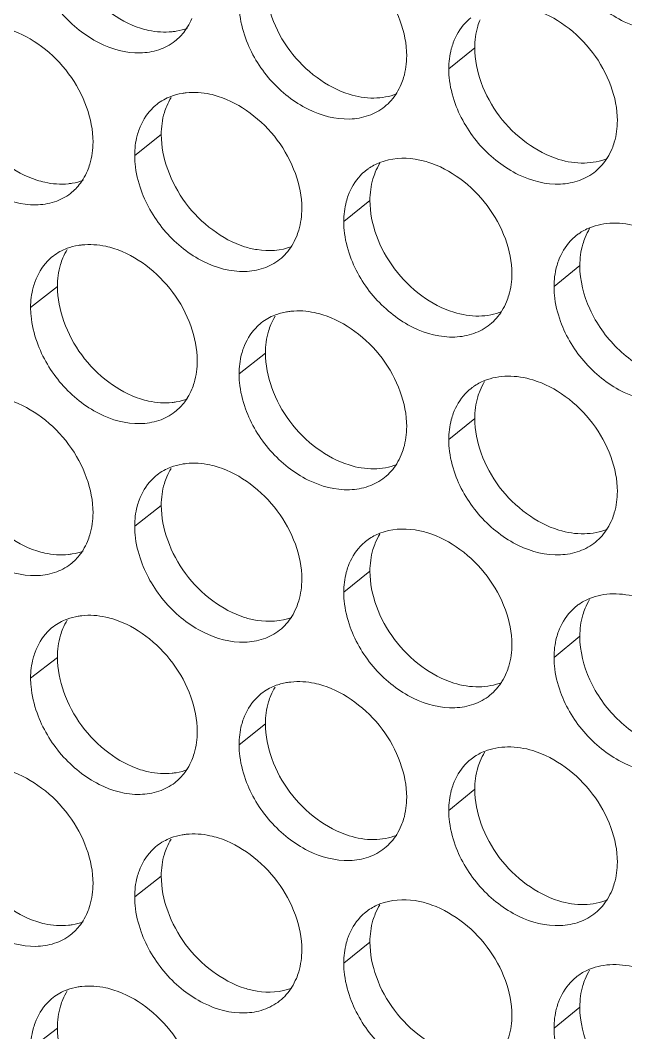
# Model space of a CAD drawing. Header units: millimetres. Extents: x 1177 to 4147, y 93 to 2194.
# Drawn here: x 2674.51 to 2687.39, y 666.46 to 687.97 of the extents above; entities that cross this region are included whole.
import ezdxf

# ---------------------------------------------------------------- set-up
doc = ezdxf.new("R2010")
doc.units = ezdxf.units.MM
doc.header["$LTSCALE"] = 0.1
doc.layers.get('0').update_dxf_attribs({"lineweight": 13})
doc.layers.add('标注', color=251, linetype='Continuous', lineweight=9)

# ---------------------------------------------------------------- blocks, each defined once
blk = doc.blocks.new('02')
for points, knots in [([(4627.348, 522.744), (4597.363, 531.299), (4553.55, 545.69), (4497.641, 568.487), (4458.71, 586.649), (4422.281, 606.068), (4388.51, 626.659), (4357.551, 648.334), (4338.416, 663.815), (4329.392, 671.722)], [0, 0, 0, 0, 0.278685, 0.411475, 0.539478, 0.662459, 0.780251, 0.892768, 1, 1, 1, 1]), ([(4626.906, 521.428), (4597.052, 529.945), (4553.424, 544.261), (4497.732, 566.923), (4458.929, 584.973), (4422.597, 604.269), (4388.892, 624.729), (4357.964, 646.263), (4338.829, 661.641), (4329.798, 669.496)], [0, 0, 0, 0, 0.278468, 0.411196, 0.539177, 0.662176, 0.780023, 0.892638, 1, 1, 1, 1]), ([(4628.518, 518.372), (4598.337, 526.935), (4554.235, 541.353), (4497.955, 564.22), (4458.766, 582.448), (4422.099, 601.945), (4388.114, 622.628), (4356.965, 644.402), (4337.717, 659.96), (4328.641, 667.907)], [0, 0, 0, 0, 0.278732, 0.411552, 0.539576, 0.662563, 0.780343, 0.892822, 1, 1, 1, 1]), ([(4328.202, 667.332), (4337.3, 659.316), (4356.601, 643.626), (4387.852, 621.677), (4421.956, 600.844), (4458.755, 581.215), (4498.091, 562.874), (4554.59, 539.876), (4598.873, 525.389), (4629.18, 516.79)], [0, 0, 0, 0, 0.107262, 0.219794, 0.337581, 0.460553, 0.588547, 0.721328, 1, 1, 1, 1])]:
    blk.add_open_spline(points, degree=3, knots=knots)
at = {"layer": '标注'}
for p, q in [((4603.666, 573.241), (4602.876, 572.603)), ((4594.147, 570.608), (4593.34, 569.976)), ((4600.483, 568.606), (4599.688, 567.97)), ((4606.857, 566.634), (4606.074, 565.994)), ((4590.993, 565.995), (4590.18, 565.365)), ((4590.993, 565.995), (4590.18, 565.365)), ((4597.311, 563.978), (4596.509, 563.344)), ((4597.311, 563.978), (4596.509, 563.344)), ((4603.666, 561.991), (4602.876, 561.353)), ((4603.666, 561.991), (4602.876, 561.353)), ((4594.147, 559.358), (4593.34, 558.726)), ((4600.483, 557.356), (4599.688, 556.72)), ((4606.857, 555.384), (4606.074, 554.744)), ((4590.993, 554.745), (4590.18, 554.115)), ((4597.311, 552.728), (4596.509, 552.094)), ((4603.666, 550.741), (4602.876, 550.103)), ((4594.147, 548.108), (4593.34, 547.476)), ((4600.483, 546.106), (4599.688, 545.47)), ((4606.857, 544.134), (4606.074, 543.494)), ((4590.993, 543.495), (4590.18, 542.865))]:
    blk.add_line(p, q, dxfattribs=at)
for centre, radius, start, end in [((4593.347, 574.853), 1.872, 328.517, 337.2337), ((4596.041, 570.753), 1.872, 148.5566, 157.3156), ((4606.084, 570.901), 1.893, 328.5006, 337.6837), ((4590.188, 570.233), 1.864, 328.2673, 337.1333), ((4601.328, 568.31), 1.548, 125.2788, 128.7064), ((4607.73, 566.321), 1.568, 125.3028, 129.2952), ((4608.769, 566.767), 1.893, 148.546, 157.7608), ((4592.88, 566.145), 1.864, 148.3086, 157.2163), ((4592.88, 566.145), 1.864, 148.3086, 157.2163), ((4602.887, 566.252), 1.886, 328.3391, 337.568), ((4599.211, 564.12), 1.879, 148.8077, 157.4184), ((4599.211, 564.12), 1.879, 148.8077, 157.4184), ((4593.347, 563.603), 1.872, 328.517, 337.2337), ((4593.347, 563.603), 1.872, 328.517, 337.2337), ((4604.524, 561.687), 1.558, 125.2904, 128.9998), ((4604.524, 561.687), 1.558, 125.2904, 128.9998), ((4596.041, 559.503), 1.872, 148.5566, 157.3156), ((4606.084, 559.651), 1.893, 328.5006, 337.6837), ((4606.084, 559.651), 1.893, 328.5006, 337.6837), ((4590.188, 558.983), 1.864, 328.2673, 337.1333), ((4601.328, 557.06), 1.548, 125.2788, 128.7064), ((4608.769, 555.517), 1.893, 148.546, 157.7608), ((4607.73, 555.071), 1.568, 125.3028, 129.2952), ((4592.88, 554.895), 1.864, 148.3086, 157.2163), ((4602.887, 555.002), 1.886, 328.3391, 337.568), ((4599.211, 552.87), 1.879, 148.8077, 157.4184), ((4593.347, 552.353), 1.872, 328.517, 337.2337), ((4604.524, 550.437), 1.558, 125.2904, 128.9998), ((4596.041, 548.253), 1.872, 148.5566, 157.3156), ((4606.084, 548.401), 1.893, 328.5006, 337.6837), ((4590.188, 547.733), 1.864, 328.2673, 337.1333), ((4601.328, 545.81), 1.548, 125.2788, 128.7064), ((4607.73, 543.821), 1.568, 125.3028, 129.2952), ((4608.769, 544.267), 1.893, 148.546, 157.7608), ((4592.88, 543.645), 1.864, 148.3086, 157.2163)]:
    blk.add_arc(centre, radius, start, end, dxfattribs=at)
for points, knots in [([(4590.993, 577.245), (4590.993, 576.887), (4591.146, 576.143), (4591.688, 575.135), (4592.498, 574.319), (4593.169, 573.948), (4593.516, 573.837)], [0, 0, 0, 0, 0.239702, 0.497289, 0.756504, 1, 1, 1, 1]), ([(4601.6, 572.999), (4601.6, 573.357), (4601.445, 574.101), (4600.896, 575.106), (4600.077, 575.916), (4599.4, 576.283), (4599.051, 576.392)], [0, 0, 0, 0, 0.239123, 0.496252, 0.755655, 1, 1, 1, 1]), ([(4606.271, 576.19), (4606.44, 575.725), (4606.839, 575.069), (4607.569, 574.401), (4608.356, 573.906), (4609.246, 573.684), (4610.062, 573.837), (4610.406, 574.029), (4610.551, 574.148)], [0, 0, 0, 0, 0.27385, 0.412176, 0.546005, 0.787007, 0.896139, 1, 1, 1, 1]), ([(4590.375, 575.559), (4590.539, 575.097), (4590.926, 574.442), (4591.638, 573.768), (4592.403, 573.264), (4593.271, 573.022), (4594.075, 573.151), (4594.417, 573.329), (4594.561, 573.442)], [0, 0, 0, 0, 0.275578, 0.414386, 0.548399, 0.788745, 0.897079, 1, 1, 1, 1]), ([(4597.311, 575.228), (4597.311, 574.871), (4597.464, 574.127), (4598.01, 573.121), (4598.825, 572.308), (4599.5, 571.941), (4599.848, 571.832)], [0, 0, 0, 0, 0.239424, 0.496717, 0.755963, 1, 1, 1, 1]), ([(4596.509, 574.594), (4596.509, 574.508), (4596.528, 574.149), (4596.613, 573.795), (4596.705, 573.539)], [0, 0, 0, 0, 0.240415, 1, 1, 1, 1]), ([(4607.997, 571.032), (4607.997, 571.39), (4607.841, 572.133), (4607.288, 573.136), (4606.463, 573.943), (4605.784, 574.306), (4605.433, 574.414)], [0, 0, 0, 0, 0.238849, 0.495686, 0.755117, 1, 1, 1, 1]), ([(4603.544, 574.148), (4603.484, 574.1), (4603.257, 573.887), (4603.094, 573.61), (4603.013, 573.391)], [0, 0, 0, 0, 0.245549, 1, 1, 1, 1]), ([(4603.828, 574.095), (4603.801, 574.031), (4603.704, 573.756), (4603.666, 573.462), (4603.666, 573.241)], [0, 0, 0, 0, 0.240852, 1, 1, 1, 1]), ([(4592.075, 570.381), (4592.075, 570.739), (4591.921, 571.483), (4591.378, 572.491), (4590.566, 573.307), (4589.896, 573.68), (4589.549, 573.792)], [0, 0, 0, 0, 0.239541, 0.497113, 0.75647, 1, 1, 1, 1]), ([(4593.516, 573.837), (4593.597, 573.811), (4593.911, 573.727), (4594.242, 573.704), (4594.481, 573.729)], [0, 0, 0, 0, 0.262046, 1, 1, 1, 1]), ([(4594.481, 573.729), (4594.521, 573.733), (4594.68, 573.755), (4594.837, 573.797), (4594.948, 573.839)], [0, 0, 0, 0, 0.25521, 1, 1, 1, 1]), ([(4594.561, 573.442), (4594.674, 573.531), (4594.81, 573.673), (4594.917, 573.833), (4594.943, 573.875)], [0, 0, 0, 0, 0.746051, 1, 1, 1, 1]), ([(4596.705, 573.539), (4596.871, 573.076), (4597.263, 572.421), (4597.982, 571.749), (4598.756, 571.248), (4599.633, 571.014), (4600.442, 571.152), (4600.784, 571.336), (4600.928, 571.452)], [0, 0, 0, 0, 0.27488, 0.413493, 0.547431, 0.788041, 0.896698, 1, 1, 1, 1]), ([(4603.013, 573.391), (4602.99, 573.33), (4602.909, 573.076), (4602.876, 572.806), (4602.876, 572.603)], [0, 0, 0, 0, 0.241473, 1, 1, 1, 1]), ([(4601.435, 572.14), (4601.462, 572.205), (4601.56, 572.481), (4601.6, 572.777), (4601.6, 572.999)], [0, 0, 0, 0, 0.240755, 1, 1, 1, 1]), ([(4603.666, 573.241), (4603.666, 572.884), (4603.82, 572.14), (4604.369, 571.136), (4605.19, 570.327), (4605.868, 569.964), (4606.218, 569.857)], [0, 0, 0, 0, 0.23915, 0.496151, 0.755426, 1, 1, 1, 1]), ([(4587.849, 572.64), (4587.849, 572.282), (4588.001, 571.537), (4588.541, 570.528), (4589.349, 569.71), (4590.018, 569.337), (4590.364, 569.226)], [0, 0, 0, 0, 0.239843, 0.497577, 0.756777, 1, 1, 1, 1]), ([(4602.876, 572.603), (4602.876, 572.517), (4602.895, 572.159), (4602.981, 571.805), (4603.073, 571.549)], [0, 0, 0, 0, 0.240509, 1, 1, 1, 1]), ([(4594.905, 571.875), (4594.864, 571.871), (4594.706, 571.849), (4594.55, 571.808), (4594.439, 571.766)], [0, 0, 0, 0, 0.255282, 1, 1, 1, 1]), ([(4595.875, 571.768), (4595.793, 571.794), (4595.477, 571.878), (4595.144, 571.901), (4594.905, 571.875)], [0, 0, 0, 0, 0.26212, 1, 1, 1, 1]), ([(4598.415, 568.369), (4598.415, 568.727), (4598.261, 569.471), (4597.714, 570.477), (4596.897, 571.289), (4596.223, 571.658), (4595.875, 571.768)], [0, 0, 0, 0, 0.239261, 0.496538, 0.755925, 1, 1, 1, 1]), ([(4599.848, 571.832), (4600.092, 571.755), (4600.583, 571.674), (4601.078, 571.759), (4601.296, 571.844)], [0, 0, 0, 0, 0.521681, 1, 1, 1, 1]), ([(4594.02, 571.531), (4593.959, 571.483), (4593.724, 571.268), (4593.557, 570.986), (4593.475, 570.761)], [0, 0, 0, 0, 0.245125, 1, 1, 1, 1]), ([(4594.314, 571.475), (4594.286, 571.41), (4594.187, 571.131), (4594.147, 570.833), (4594.147, 570.608)], [0, 0, 0, 0, 0.240343, 1, 1, 1, 1]), ([(4603.073, 571.549), (4603.241, 571.085), (4603.638, 570.429), (4604.364, 569.759), (4605.147, 569.263), (4606.032, 569.037), (4606.846, 569.185), (4607.19, 569.373), (4607.334, 569.492)], [0, 0, 0, 0, 0.274191, 0.412612, 0.546477, 0.787348, 0.896324, 1, 1, 1, 1]), ([(4587.224, 570.955), (4587.388, 570.493), (4587.772, 569.839), (4588.48, 569.163), (4589.24, 568.658), (4590.104, 568.412), (4590.906, 568.536), (4591.247, 568.711), (4591.391, 568.823)], [0, 0, 0, 0, 0.27593, 0.414836, 0.548888, 0.789102, 0.897272, 1, 1, 1, 1]), ([(4607.835, 570.182), (4607.862, 570.247), (4607.958, 570.52), (4607.997, 570.813), (4607.997, 571.032)], [0, 0, 0, 0, 0.241091, 1, 1, 1, 1]), ([(4593.475, 570.761), (4593.452, 570.701), (4593.372, 570.447), (4593.34, 570.178), (4593.34, 569.976)], [0, 0, 0, 0, 0.241152, 1, 1, 1, 1]), ([(4594.147, 570.608), (4594.147, 570.25), (4594.3, 569.506), (4594.844, 568.499), (4595.657, 567.685), (4596.33, 567.316), (4596.677, 567.206)], [0, 0, 0, 0, 0.239562, 0.497002, 0.756233, 1, 1, 1, 1]), ([(4591.906, 569.509), (4591.934, 569.575), (4592.034, 569.855), (4592.075, 570.155), (4592.075, 570.381)], [0, 0, 0, 0, 0.240243, 1, 1, 1, 1]), ([(4593.34, 569.976), (4593.34, 569.89), (4593.358, 569.531), (4593.443, 569.177), (4593.535, 568.92)], [0, 0, 0, 0, 0.240369, 1, 1, 1, 1]), ([(4602.238, 569.774), (4602.112, 569.813), (4601.637, 569.925), (4601.12, 569.891), (4600.786, 569.762)], [0, 0, 0, 0, 0.268741, 1, 1, 1, 1]), ([(4604.794, 566.387), (4604.794, 566.745), (4604.638, 567.488), (4604.087, 568.492), (4603.265, 569.301), (4602.587, 569.666), (4602.238, 569.774)], [0, 0, 0, 0, 0.238985, 0.495968, 0.755385, 1, 1, 1, 1]), ([(4606.218, 569.857), (4606.468, 569.78), (4606.972, 569.701), (4607.478, 569.795), (4607.7, 569.885)], [0, 0, 0, 0, 0.521668, 1, 1, 1, 1]), ([(4600.36, 569.518), (4600.3, 569.47), (4600.07, 569.257), (4599.906, 568.978), (4599.824, 568.757)], [0, 0, 0, 0, 0.245411, 1, 1, 1, 1]), ([(4600.647, 569.465), (4600.62, 569.4), (4600.523, 569.124), (4600.483, 568.828), (4600.483, 568.606)], [0, 0, 0, 0, 0.240684, 1, 1, 1, 1]), ([(4590.364, 569.226), (4590.444, 569.2), (4590.757, 569.115), (4591.088, 569.091), (4591.326, 569.116)], [0, 0, 0, 0, 0.262169, 1, 1, 1, 1]), ([(4591.326, 569.116), (4591.365, 569.12), (4591.518, 569.14), (4591.669, 569.179), (4591.777, 569.219)], [0, 0, 0, 0, 0.255066, 1, 1, 1, 1]), ([(4591.391, 568.823), (4591.504, 568.911), (4591.64, 569.052), (4591.748, 569.211), (4591.774, 569.253)], [0, 0, 0, 0, 0.746016, 1, 1, 1, 1]), ([(4593.535, 568.92), (4593.701, 568.458), (4594.09, 567.803), (4594.805, 567.129), (4595.574, 566.628), (4596.447, 566.389), (4597.254, 566.523), (4597.596, 566.703), (4597.74, 566.818)], [0, 0, 0, 0, 0.275228, 0.413938, 0.547913, 0.788391, 0.896887, 1, 1, 1, 1]), ([(4599.824, 568.757), (4599.801, 568.696), (4599.721, 568.442), (4599.688, 568.173), (4599.688, 567.97)], [0, 0, 0, 0, 0.241366, 1, 1, 1, 1]), ([(4600.483, 568.606), (4600.483, 568.248), (4600.637, 567.505), (4601.185, 566.5), (4602.003, 565.689), (4602.68, 565.324), (4603.028, 565.215)], [0, 0, 0, 0, 0.239286, 0.496433, 0.755694, 1, 1, 1, 1]), ([(4598.249, 567.505), (4598.277, 567.571), (4598.376, 567.848), (4598.415, 568.146), (4598.415, 568.369)], [0, 0, 0, 0, 0.240585, 1, 1, 1, 1]), ([(4599.688, 567.97), (4599.688, 567.884), (4599.706, 567.525), (4599.792, 567.172), (4599.884, 566.915)], [0, 0, 0, 0, 0.240462, 1, 1, 1, 1]), ([(4608.638, 567.81), (4608.387, 567.886), (4607.882, 567.965), (4607.376, 567.872), (4607.153, 567.781)], [0, 0, 0, 0, 0.521913, 1, 1, 1, 1]), ([(4606.737, 567.535), (4606.678, 567.487), (4606.453, 567.275), (4606.292, 567), (4606.211, 566.782)], [0, 0, 0, 0, 0.245684, 1, 1, 1, 1]), ([(4607.018, 567.483), (4606.991, 567.419), (4606.896, 567.146), (4606.857, 566.853), (4606.857, 566.634)], [0, 0, 0, 0, 0.24102, 1, 1, 1, 1]), ([(4591.74, 567.26), (4591.701, 567.256), (4591.549, 567.236), (4591.398, 567.197), (4591.291, 567.158)], [0, 0, 0, 0, 0.255136, 1, 1, 1, 1]), ([(4591.74, 567.26), (4591.701, 567.256), (4591.549, 567.236), (4591.398, 567.197), (4591.291, 567.158)], [0, 0, 0, 0, 0.255136, 1, 1, 1, 1]), ([(4592.707, 567.151), (4592.626, 567.177), (4592.311, 567.262), (4591.979, 567.286), (4591.74, 567.26)], [0, 0, 0, 0, 0.262243, 1, 1, 1, 1]), ([(4592.707, 567.151), (4592.626, 567.177), (4592.311, 567.262), (4591.979, 567.286), (4591.74, 567.26)], [0, 0, 0, 0, 0.262243, 1, 1, 1, 1]), ([(4596.677, 567.206), (4596.801, 567.167), (4597.269, 567.054), (4597.779, 567.084), (4598.108, 567.209)], [0, 0, 0, 0, 0.268595, 1, 1, 1, 1]), ([(4590.864, 566.923), (4590.802, 566.875), (4590.565, 566.66), (4590.397, 566.375), (4590.314, 566.15)], [0, 0, 0, 0, 0.244977, 1, 1, 1, 1]), ([(4590.864, 566.923), (4590.802, 566.875), (4590.565, 566.66), (4590.397, 566.375), (4590.314, 566.15)], [0, 0, 0, 0, 0.244977, 1, 1, 1, 1]), ([(4591.161, 566.867), (4591.134, 566.801), (4591.033, 566.521), (4590.993, 566.221), (4590.993, 565.995)], [0, 0, 0, 0, 0.240171, 1, 1, 1, 1]), ([(4591.161, 566.867), (4591.134, 566.801), (4591.033, 566.521), (4590.993, 566.221), (4590.993, 565.995)], [0, 0, 0, 0, 0.240171, 1, 1, 1, 1]), ([(4595.24, 563.746), (4595.24, 564.104), (4595.086, 564.848), (4594.541, 565.855), (4593.727, 566.67), (4593.054, 567.04), (4592.707, 567.151)], [0, 0, 0, 0, 0.239401, 0.496825, 0.756197, 1, 1, 1, 1]), ([(4595.24, 563.746), (4595.24, 564.104), (4595.086, 564.848), (4594.541, 565.855), (4593.727, 566.67), (4593.054, 567.04), (4592.707, 567.151)], [0, 0, 0, 0, 0.239401, 0.496825, 0.756197, 1, 1, 1, 1]), ([(4599.884, 566.915), (4600.052, 566.452), (4600.446, 565.796), (4601.169, 565.125), (4601.947, 564.627), (4602.828, 564.397), (4603.639, 564.54), (4603.982, 564.726), (4604.127, 564.843)], [0, 0, 0, 0, 0.274535, 0.413051, 0.546952, 0.787693, 0.89651, 1, 1, 1, 1]), ([(4606.211, 566.782), (4606.188, 566.722), (4606.107, 566.467), (4606.074, 566.197), (4606.074, 565.994)], [0, 0, 0, 0, 0.24158, 1, 1, 1, 1]), ([(4606.857, 566.634), (4606.857, 566.183), (4607.098, 565.247), (4607.789, 564.266), (4608.535, 563.66), (4609.314, 563.231), (4609.984, 563.111), (4610.396, 563.159)], [0, 0, 0, 0, 0.247494, 0.513042, 0.645309, 0.772218, 1, 1, 1, 1]), ([(4604.631, 565.532), (4604.657, 565.597), (4604.754, 565.872), (4604.794, 566.166), (4604.794, 566.387)], [0, 0, 0, 0, 0.240924, 1, 1, 1, 1]), ([(4590.314, 566.15), (4590.292, 566.089), (4590.212, 565.835), (4590.18, 565.567), (4590.18, 565.365)], [0, 0, 0, 0, 0.241046, 1, 1, 1, 1]), ([(4590.314, 566.15), (4590.292, 566.089), (4590.212, 565.835), (4590.18, 565.567), (4590.18, 565.365)], [0, 0, 0, 0, 0.241046, 1, 1, 1, 1]), ([(4590.993, 565.995), (4590.993, 565.637), (4591.146, 564.893), (4591.688, 563.885), (4592.498, 563.069), (4593.169, 562.698), (4593.516, 562.587)], [0, 0, 0, 0, 0.239702, 0.497289, 0.756504, 1, 1, 1, 1]), ([(4590.993, 565.995), (4590.993, 565.637), (4591.146, 564.893), (4591.688, 563.885), (4592.498, 563.069), (4593.169, 562.698), (4593.516, 562.587)], [0, 0, 0, 0, 0.239702, 0.497289, 0.756504, 1, 1, 1, 1]), ([(4606.074, 565.994), (4606.074, 565.908), (4606.092, 565.549), (4606.178, 565.196), (4606.271, 564.94)], [0, 0, 0, 0, 0.240557, 1, 1, 1, 1]), ([(4590.18, 565.365), (4590.18, 565.279), (4590.198, 564.92), (4590.283, 564.566), (4590.375, 564.309)], [0, 0, 0, 0, 0.240323, 1, 1, 1, 1]), ([(4590.18, 565.365), (4590.18, 565.279), (4590.198, 564.92), (4590.283, 564.566), (4590.375, 564.309)], [0, 0, 0, 0, 0.240323, 1, 1, 1, 1]), ([(4598.079, 565.247), (4598.037, 565.242), (4597.873, 565.219), (4597.711, 565.176), (4597.596, 565.131)], [0, 0, 0, 0, 0.255428, 1, 1, 1, 1]), ([(4598.079, 565.247), (4598.037, 565.242), (4597.873, 565.219), (4597.711, 565.176), (4597.596, 565.131)], [0, 0, 0, 0, 0.255428, 1, 1, 1, 1]), ([(4599.051, 565.142), (4598.97, 565.168), (4598.653, 565.251), (4598.319, 565.273), (4598.079, 565.247)], [0, 0, 0, 0, 0.261997, 1, 1, 1, 1]), ([(4599.051, 565.142), (4598.97, 565.168), (4598.653, 565.251), (4598.319, 565.273), (4598.079, 565.247)], [0, 0, 0, 0, 0.261997, 1, 1, 1, 1]), ([(4601.6, 561.749), (4601.6, 562.107), (4601.445, 562.851), (4600.896, 563.856), (4600.077, 564.666), (4599.4, 565.033), (4599.051, 565.142)], [0, 0, 0, 0, 0.239123, 0.496252, 0.755655, 1, 1, 1, 1]), ([(4601.6, 561.749), (4601.6, 562.107), (4601.445, 562.851), (4600.896, 563.856), (4600.077, 564.666), (4599.4, 565.033), (4599.051, 565.142)], [0, 0, 0, 0, 0.239123, 0.496252, 0.755655, 1, 1, 1, 1]), ([(4603.028, 565.215), (4603.275, 565.139), (4603.773, 565.059), (4604.273, 565.148), (4604.493, 565.236)], [0, 0, 0, 0, 0.521675, 1, 1, 1, 1]), ([(4597.185, 564.896), (4597.125, 564.848), (4596.893, 564.634), (4596.727, 564.353), (4596.644, 564.13)], [0, 0, 0, 0, 0.245269, 1, 1, 1, 1]), ([(4597.185, 564.896), (4597.125, 564.848), (4596.893, 564.634), (4596.727, 564.353), (4596.644, 564.13)], [0, 0, 0, 0, 0.245269, 1, 1, 1, 1]), ([(4597.476, 564.841), (4597.449, 564.776), (4597.35, 564.499), (4597.311, 564.202), (4597.311, 563.978)], [0, 0, 0, 0, 0.240514, 1, 1, 1, 1]), ([(4597.476, 564.841), (4597.449, 564.776), (4597.35, 564.499), (4597.311, 564.202), (4597.311, 563.978)], [0, 0, 0, 0, 0.240514, 1, 1, 1, 1]), ([(4606.271, 564.94), (4606.44, 564.475), (4606.839, 563.819), (4607.569, 563.151), (4608.356, 562.656), (4609.246, 562.434), (4610.062, 562.587), (4610.406, 562.779), (4610.551, 562.898)], [0, 0, 0, 0, 0.27385, 0.412176, 0.546005, 0.787007, 0.896139, 1, 1, 1, 1]), ([(4590.375, 564.309), (4590.539, 563.847), (4590.926, 563.192), (4591.638, 562.518), (4592.403, 562.014), (4593.271, 561.772), (4594.075, 561.901), (4594.417, 562.079), (4594.561, 562.192)], [0, 0, 0, 0, 0.275578, 0.414386, 0.548399, 0.788745, 0.897079, 1, 1, 1, 1]), ([(4590.375, 564.309), (4590.539, 563.847), (4590.926, 563.192), (4591.638, 562.518), (4592.403, 562.014), (4593.271, 561.772), (4594.075, 561.901), (4594.417, 562.079), (4594.561, 562.192)], [0, 0, 0, 0, 0.275578, 0.414386, 0.548399, 0.788745, 0.897079, 1, 1, 1, 1]), ([(4596.644, 564.13), (4596.622, 564.07), (4596.542, 563.816), (4596.509, 563.547), (4596.509, 563.344)], [0, 0, 0, 0, 0.241259, 1, 1, 1, 1]), ([(4596.644, 564.13), (4596.622, 564.07), (4596.542, 563.816), (4596.509, 563.547), (4596.509, 563.344)], [0, 0, 0, 0, 0.241259, 1, 1, 1, 1]), ([(4597.311, 563.978), (4597.311, 563.621), (4597.464, 562.877), (4598.01, 561.871), (4598.825, 561.058), (4599.5, 560.691), (4599.848, 560.582)], [0, 0, 0, 0, 0.239424, 0.496717, 0.755963, 1, 1, 1, 1]), ([(4597.311, 563.978), (4597.311, 563.621), (4597.464, 562.877), (4598.01, 561.871), (4598.825, 561.058), (4599.5, 560.691), (4599.848, 560.582)], [0, 0, 0, 0, 0.239424, 0.496717, 0.755963, 1, 1, 1, 1]), ([(4595.073, 562.878), (4595.1, 562.944), (4595.2, 563.223), (4595.24, 563.522), (4595.24, 563.746)], [0, 0, 0, 0, 0.240415, 1, 1, 1, 1]), ([(4595.073, 562.878), (4595.1, 562.944), (4595.2, 563.223), (4595.24, 563.522), (4595.24, 563.746)], [0, 0, 0, 0, 0.240415, 1, 1, 1, 1]), ([(4596.509, 563.344), (4596.509, 563.258), (4596.528, 562.899), (4596.613, 562.545), (4596.705, 562.289)], [0, 0, 0, 0, 0.240415, 1, 1, 1, 1]), ([(4596.509, 563.344), (4596.509, 563.258), (4596.528, 562.899), (4596.613, 562.545), (4596.705, 562.289)], [0, 0, 0, 0, 0.240415, 1, 1, 1, 1]), ([(4605.433, 563.164), (4605.186, 563.24), (4604.687, 563.319), (4604.186, 563.231), (4603.965, 563.143)], [0, 0, 0, 0, 0.521918, 1, 1, 1, 1]), ([(4605.433, 563.164), (4605.186, 563.24), (4604.687, 563.319), (4604.186, 563.231), (4603.965, 563.143)], [0, 0, 0, 0, 0.521918, 1, 1, 1, 1]), ([(4607.997, 559.782), (4607.997, 560.14), (4607.841, 560.883), (4607.288, 561.886), (4606.463, 562.693), (4605.784, 563.056), (4605.433, 563.164)], [0, 0, 0, 0, 0.238849, 0.495686, 0.755117, 1, 1, 1, 1]), ([(4607.997, 559.782), (4607.997, 560.14), (4607.841, 560.883), (4607.288, 561.886), (4606.463, 562.693), (4605.784, 563.056), (4605.433, 563.164)], [0, 0, 0, 0, 0.238849, 0.495686, 0.755117, 1, 1, 1, 1]), ([(4603.544, 562.898), (4603.484, 562.85), (4603.257, 562.637), (4603.094, 562.36), (4603.013, 562.141)], [0, 0, 0, 0, 0.245549, 1, 1, 1, 1]), ([(4603.544, 562.898), (4603.484, 562.85), (4603.257, 562.637), (4603.094, 562.36), (4603.013, 562.141)], [0, 0, 0, 0, 0.245549, 1, 1, 1, 1]), ([(4593.516, 562.587), (4593.597, 562.561), (4593.911, 562.477), (4594.242, 562.454), (4594.481, 562.479)], [0, 0, 0, 0, 0.262046, 1, 1, 1, 1]), ([(4593.516, 562.587), (4593.597, 562.561), (4593.911, 562.477), (4594.242, 562.454), (4594.481, 562.479)], [0, 0, 0, 0, 0.262046, 1, 1, 1, 1]), ([(4594.481, 562.479), (4594.521, 562.483), (4594.68, 562.505), (4594.837, 562.547), (4594.948, 562.589)], [0, 0, 0, 0, 0.25521, 1, 1, 1, 1]), ([(4594.481, 562.479), (4594.521, 562.483), (4594.68, 562.505), (4594.837, 562.547), (4594.948, 562.589)], [0, 0, 0, 0, 0.25521, 1, 1, 1, 1]), ([(4594.561, 562.192), (4594.674, 562.281), (4594.81, 562.423), (4594.917, 562.583), (4594.943, 562.625)], [0, 0, 0, 0, 0.746051, 1, 1, 1, 1]), ([(4594.561, 562.192), (4594.674, 562.281), (4594.81, 562.423), (4594.917, 562.583), (4594.943, 562.625)], [0, 0, 0, 0, 0.746051, 1, 1, 1, 1]), ([(4603.828, 562.845), (4603.801, 562.781), (4603.704, 562.506), (4603.666, 562.212), (4603.666, 561.991)], [0, 0, 0, 0, 0.240852, 1, 1, 1, 1]), ([(4603.828, 562.845), (4603.801, 562.781), (4603.704, 562.506), (4603.666, 562.212), (4603.666, 561.991)], [0, 0, 0, 0, 0.240852, 1, 1, 1, 1]), ([(4592.075, 559.131), (4592.075, 559.489), (4591.921, 560.233), (4591.378, 561.241), (4590.566, 562.057), (4589.896, 562.43), (4589.549, 562.542)], [0, 0, 0, 0, 0.239541, 0.497113, 0.75647, 1, 1, 1, 1]), ([(4596.705, 562.289), (4596.871, 561.826), (4597.263, 561.171), (4597.982, 560.499), (4598.756, 559.998), (4599.633, 559.764), (4600.442, 559.902), (4600.784, 560.086), (4600.928, 560.202)], [0, 0, 0, 0, 0.27488, 0.413493, 0.547431, 0.788041, 0.896698, 1, 1, 1, 1]), ([(4596.705, 562.289), (4596.871, 561.826), (4597.263, 561.171), (4597.982, 560.499), (4598.756, 559.998), (4599.633, 559.764), (4600.442, 559.902), (4600.784, 560.086), (4600.928, 560.202)], [0, 0, 0, 0, 0.27488, 0.413493, 0.547431, 0.788041, 0.896698, 1, 1, 1, 1]), ([(4603.013, 562.141), (4602.99, 562.08), (4602.909, 561.826), (4602.876, 561.556), (4602.876, 561.353)], [0, 0, 0, 0, 0.241473, 1, 1, 1, 1]), ([(4603.013, 562.141), (4602.99, 562.08), (4602.909, 561.826), (4602.876, 561.556), (4602.876, 561.353)], [0, 0, 0, 0, 0.241473, 1, 1, 1, 1]), ([(4603.666, 561.991), (4603.666, 561.634), (4603.82, 560.89), (4604.369, 559.886), (4605.19, 559.077), (4605.868, 558.714), (4606.218, 558.607)], [0, 0, 0, 0, 0.23915, 0.496151, 0.755426, 1, 1, 1, 1]), ([(4603.666, 561.991), (4603.666, 561.634), (4603.82, 560.89), (4604.369, 559.886), (4605.19, 559.077), (4605.868, 558.714), (4606.218, 558.607)], [0, 0, 0, 0, 0.23915, 0.496151, 0.755426, 1, 1, 1, 1]), ([(4601.435, 560.89), (4601.462, 560.955), (4601.56, 561.231), (4601.6, 561.527), (4601.6, 561.749)], [0, 0, 0, 0, 0.240755, 1, 1, 1, 1]), ([(4601.435, 560.89), (4601.462, 560.955), (4601.56, 561.231), (4601.6, 561.527), (4601.6, 561.749)], [0, 0, 0, 0, 0.240755, 1, 1, 1, 1]), ([(4587.849, 561.39), (4587.849, 561.032), (4588.001, 560.287), (4588.541, 559.278), (4589.349, 558.46), (4590.018, 558.087), (4590.364, 557.976)], [0, 0, 0, 0, 0.239843, 0.497577, 0.756777, 1, 1, 1, 1]), ([(4602.876, 561.353), (4602.876, 561.267), (4602.895, 560.909), (4602.981, 560.555), (4603.073, 560.299)], [0, 0, 0, 0, 0.240509, 1, 1, 1, 1]), ([(4602.876, 561.353), (4602.876, 561.267), (4602.895, 560.909), (4602.981, 560.555), (4603.073, 560.299)], [0, 0, 0, 0, 0.240509, 1, 1, 1, 1]), ([(4594.905, 560.625), (4594.864, 560.621), (4594.706, 560.599), (4594.55, 560.558), (4594.439, 560.516)], [0, 0, 0, 0, 0.255282, 1, 1, 1, 1]), ([(4595.875, 560.518), (4595.793, 560.544), (4595.477, 560.628), (4595.144, 560.651), (4594.905, 560.625)], [0, 0, 0, 0, 0.26212, 1, 1, 1, 1]), ([(4598.415, 557.119), (4598.415, 557.477), (4598.261, 558.221), (4597.714, 559.227), (4596.897, 560.039), (4596.223, 560.408), (4595.875, 560.518)], [0, 0, 0, 0, 0.239261, 0.496538, 0.755925, 1, 1, 1, 1]), ([(4599.848, 560.582), (4600.092, 560.505), (4600.583, 560.424), (4601.078, 560.509), (4601.296, 560.594)], [0, 0, 0, 0, 0.521681, 1, 1, 1, 1]), ([(4599.848, 560.582), (4600.092, 560.505), (4600.583, 560.424), (4601.078, 560.509), (4601.296, 560.594)], [0, 0, 0, 0, 0.521681, 1, 1, 1, 1]), ([(4594.02, 560.281), (4593.959, 560.233), (4593.724, 560.018), (4593.557, 559.736), (4593.475, 559.511)], [0, 0, 0, 0, 0.245125, 1, 1, 1, 1]), ([(4594.314, 560.225), (4594.286, 560.16), (4594.187, 559.881), (4594.147, 559.583), (4594.147, 559.358)], [0, 0, 0, 0, 0.240343, 1, 1, 1, 1]), ([(4603.073, 560.299), (4603.241, 559.835), (4603.638, 559.179), (4604.364, 558.509), (4605.147, 558.013), (4606.032, 557.787), (4606.846, 557.935), (4607.19, 558.123), (4607.334, 558.242)], [0, 0, 0, 0, 0.274191, 0.412612, 0.546477, 0.787348, 0.896324, 1, 1, 1, 1]), ([(4603.073, 560.299), (4603.241, 559.835), (4603.638, 559.179), (4604.364, 558.509), (4605.147, 558.013), (4606.032, 557.787), (4606.846, 557.935), (4607.19, 558.123), (4607.334, 558.242)], [0, 0, 0, 0, 0.274191, 0.412612, 0.546477, 0.787348, 0.896324, 1, 1, 1, 1]), ([(4607.835, 558.932), (4607.862, 558.997), (4607.958, 559.27), (4607.997, 559.563), (4607.997, 559.782)], [0, 0, 0, 0, 0.241091, 1, 1, 1, 1]), ([(4607.835, 558.932), (4607.862, 558.997), (4607.958, 559.27), (4607.997, 559.563), (4607.997, 559.782)], [0, 0, 0, 0, 0.241091, 1, 1, 1, 1]), ([(4587.224, 559.705), (4587.388, 559.243), (4587.772, 558.589), (4588.48, 557.913), (4589.24, 557.408), (4590.104, 557.162), (4590.906, 557.286), (4591.247, 557.461), (4591.391, 557.573)], [0, 0, 0, 0, 0.27593, 0.414836, 0.548888, 0.789102, 0.897272, 1, 1, 1, 1]), ([(4593.475, 559.511), (4593.452, 559.451), (4593.372, 559.197), (4593.34, 558.928), (4593.34, 558.726)], [0, 0, 0, 0, 0.241152, 1, 1, 1, 1]), ([(4594.147, 559.358), (4594.147, 559), (4594.3, 558.256), (4594.844, 557.249), (4595.657, 556.435), (4596.33, 556.066), (4596.677, 555.956)], [0, 0, 0, 0, 0.239562, 0.497002, 0.756233, 1, 1, 1, 1]), ([(4591.906, 558.259), (4591.934, 558.325), (4592.034, 558.605), (4592.075, 558.905), (4592.075, 559.131)], [0, 0, 0, 0, 0.240243, 1, 1, 1, 1]), ([(4593.34, 558.726), (4593.34, 558.64), (4593.358, 558.281), (4593.443, 557.927), (4593.535, 557.67)], [0, 0, 0, 0, 0.240369, 1, 1, 1, 1]), ([(4602.238, 558.524), (4602.112, 558.563), (4601.637, 558.675), (4601.12, 558.641), (4600.786, 558.512)], [0, 0, 0, 0, 0.268741, 1, 1, 1, 1]), ([(4606.218, 558.607), (4606.468, 558.53), (4606.972, 558.451), (4607.478, 558.545), (4607.7, 558.635)], [0, 0, 0, 0, 0.521668, 1, 1, 1, 1]), ([(4606.218, 558.607), (4606.468, 558.53), (4606.972, 558.451), (4607.478, 558.545), (4607.7, 558.635)], [0, 0, 0, 0, 0.521668, 1, 1, 1, 1]), ([(4600.36, 558.268), (4600.3, 558.22), (4600.07, 558.007), (4599.906, 557.728), (4599.824, 557.507)], [0, 0, 0, 0, 0.245411, 1, 1, 1, 1]), ([(4604.794, 555.137), (4604.794, 555.495), (4604.638, 556.238), (4604.087, 557.242), (4603.265, 558.051), (4602.587, 558.416), (4602.238, 558.524)], [0, 0, 0, 0, 0.238985, 0.495968, 0.755385, 1, 1, 1, 1]), ([(4590.364, 557.976), (4590.444, 557.95), (4590.757, 557.865), (4591.088, 557.841), (4591.326, 557.866)], [0, 0, 0, 0, 0.262169, 1, 1, 1, 1]), ([(4591.326, 557.866), (4591.365, 557.87), (4591.518, 557.89), (4591.669, 557.929), (4591.777, 557.969)], [0, 0, 0, 0, 0.255066, 1, 1, 1, 1]), ([(4591.391, 557.573), (4591.504, 557.661), (4591.64, 557.802), (4591.748, 557.961), (4591.774, 558.003)], [0, 0, 0, 0, 0.746016, 1, 1, 1, 1]), ([(4600.647, 558.215), (4600.62, 558.15), (4600.523, 557.874), (4600.483, 557.578), (4600.483, 557.356)], [0, 0, 0, 0, 0.240684, 1, 1, 1, 1]), ([(4593.535, 557.67), (4593.701, 557.208), (4594.09, 556.553), (4594.805, 555.879), (4595.574, 555.378), (4596.447, 555.139), (4597.254, 555.273), (4597.596, 555.453), (4597.74, 555.568)], [0, 0, 0, 0, 0.275228, 0.413938, 0.547913, 0.788391, 0.896887, 1, 1, 1, 1]), ([(4599.824, 557.507), (4599.801, 557.446), (4599.721, 557.192), (4599.688, 556.923), (4599.688, 556.72)], [0, 0, 0, 0, 0.241366, 1, 1, 1, 1]), ([(4600.483, 557.356), (4600.483, 556.998), (4600.637, 556.255), (4601.185, 555.25), (4602.003, 554.439), (4602.68, 554.074), (4603.028, 553.965)], [0, 0, 0, 0, 0.239286, 0.496433, 0.755694, 1, 1, 1, 1]), ([(4598.249, 556.255), (4598.277, 556.321), (4598.376, 556.598), (4598.415, 556.896), (4598.415, 557.119)], [0, 0, 0, 0, 0.240585, 1, 1, 1, 1]), ([(4599.688, 556.72), (4599.688, 556.634), (4599.706, 556.275), (4599.792, 555.922), (4599.884, 555.665)], [0, 0, 0, 0, 0.240462, 1, 1, 1, 1]), ([(4608.638, 556.56), (4608.387, 556.636), (4607.882, 556.715), (4607.376, 556.622), (4607.153, 556.531)], [0, 0, 0, 0, 0.521913, 1, 1, 1, 1]), ([(4606.737, 556.285), (4606.678, 556.237), (4606.453, 556.025), (4606.292, 555.75), (4606.211, 555.532)], [0, 0, 0, 0, 0.245684, 1, 1, 1, 1]), ([(4607.018, 556.233), (4606.991, 556.169), (4606.896, 555.896), (4606.857, 555.603), (4606.857, 555.384)], [0, 0, 0, 0, 0.24102, 1, 1, 1, 1]), ([(4591.74, 556.01), (4591.701, 556.006), (4591.549, 555.986), (4591.398, 555.947), (4591.291, 555.908)], [0, 0, 0, 0, 0.255136, 1, 1, 1, 1]), ([(4592.707, 555.901), (4592.626, 555.927), (4592.311, 556.012), (4591.979, 556.036), (4591.74, 556.01)], [0, 0, 0, 0, 0.262243, 1, 1, 1, 1]), ([(4595.24, 552.496), (4595.24, 552.854), (4595.086, 553.598), (4594.541, 554.605), (4593.727, 555.42), (4593.054, 555.79), (4592.707, 555.901)], [0, 0, 0, 0, 0.239401, 0.496825, 0.756197, 1, 1, 1, 1]), ([(4596.677, 555.956), (4596.801, 555.917), (4597.269, 555.804), (4597.779, 555.834), (4598.108, 555.959)], [0, 0, 0, 0, 0.268595, 1, 1, 1, 1]), ([(4590.864, 555.673), (4590.802, 555.625), (4590.565, 555.41), (4590.397, 555.125), (4590.314, 554.9)], [0, 0, 0, 0, 0.244977, 1, 1, 1, 1]), ([(4591.161, 555.617), (4591.134, 555.551), (4591.033, 555.271), (4590.993, 554.971), (4590.993, 554.745)], [0, 0, 0, 0, 0.240171, 1, 1, 1, 1]), ([(4599.884, 555.665), (4600.052, 555.202), (4600.446, 554.546), (4601.169, 553.875), (4601.947, 553.377), (4602.828, 553.147), (4603.639, 553.29), (4603.982, 553.476), (4604.127, 553.593)], [0, 0, 0, 0, 0.274535, 0.413051, 0.546952, 0.787693, 0.89651, 1, 1, 1, 1]), ([(4606.211, 555.532), (4606.188, 555.472), (4606.107, 555.217), (4606.074, 554.947), (4606.074, 554.744)], [0, 0, 0, 0, 0.24158, 1, 1, 1, 1]), ([(4606.857, 555.384), (4606.857, 554.933), (4607.098, 553.997), (4607.789, 553.016), (4608.535, 552.41), (4609.314, 551.981), (4609.984, 551.861), (4610.396, 551.909)], [0, 0, 0, 0, 0.247494, 0.513042, 0.645309, 0.772218, 1, 1, 1, 1]), ([(4590.314, 554.9), (4590.292, 554.839), (4590.212, 554.585), (4590.18, 554.317), (4590.18, 554.115)], [0, 0, 0, 0, 0.241046, 1, 1, 1, 1]), ([(4604.631, 554.282), (4604.657, 554.347), (4604.754, 554.622), (4604.794, 554.916), (4604.794, 555.137)], [0, 0, 0, 0, 0.240924, 1, 1, 1, 1]), ([(4590.993, 554.745), (4590.993, 554.387), (4591.146, 553.643), (4591.688, 552.635), (4592.498, 551.819), (4593.169, 551.448), (4593.516, 551.337)], [0, 0, 0, 0, 0.239702, 0.497289, 0.756504, 1, 1, 1, 1]), ([(4606.074, 554.744), (4606.074, 554.658), (4606.092, 554.299), (4606.178, 553.946), (4606.271, 553.69)], [0, 0, 0, 0, 0.240557, 1, 1, 1, 1]), ([(4590.18, 554.115), (4590.18, 554.029), (4590.198, 553.67), (4590.283, 553.316), (4590.375, 553.059)], [0, 0, 0, 0, 0.240323, 1, 1, 1, 1]), ([(4598.079, 553.997), (4598.037, 553.992), (4597.873, 553.969), (4597.711, 553.926), (4597.596, 553.881)], [0, 0, 0, 0, 0.255428, 1, 1, 1, 1]), ([(4599.051, 553.892), (4598.97, 553.918), (4598.653, 554.001), (4598.319, 554.023), (4598.079, 553.997)], [0, 0, 0, 0, 0.261997, 1, 1, 1, 1]), ([(4603.028, 553.965), (4603.275, 553.889), (4603.773, 553.809), (4604.273, 553.898), (4604.493, 553.986)], [0, 0, 0, 0, 0.521675, 1, 1, 1, 1]), ([(4597.185, 553.646), (4597.125, 553.598), (4596.893, 553.384), (4596.727, 553.103), (4596.644, 552.88)], [0, 0, 0, 0, 0.245269, 1, 1, 1, 1]), ([(4601.6, 550.499), (4601.6, 550.857), (4601.445, 551.601), (4600.896, 552.606), (4600.077, 553.416), (4599.4, 553.783), (4599.051, 553.892)], [0, 0, 0, 0, 0.239123, 0.496252, 0.755655, 1, 1, 1, 1]), ([(4606.271, 553.69), (4606.44, 553.225), (4606.839, 552.569), (4607.569, 551.901), (4608.356, 551.406), (4609.246, 551.184), (4610.062, 551.337), (4610.406, 551.529), (4610.551, 551.648)], [0, 0, 0, 0, 0.27385, 0.412176, 0.546005, 0.787007, 0.896139, 1, 1, 1, 1]), ([(4597.476, 553.591), (4597.449, 553.526), (4597.35, 553.249), (4597.311, 552.952), (4597.311, 552.728)], [0, 0, 0, 0, 0.240514, 1, 1, 1, 1]), ([(4590.375, 553.059), (4590.539, 552.597), (4590.926, 551.942), (4591.638, 551.268), (4592.403, 550.764), (4593.271, 550.522), (4594.075, 550.651), (4594.417, 550.829), (4594.561, 550.942)], [0, 0, 0, 0, 0.275578, 0.414386, 0.548399, 0.788745, 0.897079, 1, 1, 1, 1]), ([(4596.644, 552.88), (4596.622, 552.82), (4596.542, 552.566), (4596.509, 552.297), (4596.509, 552.094)], [0, 0, 0, 0, 0.241259, 1, 1, 1, 1]), ([(4597.311, 552.728), (4597.311, 552.371), (4597.464, 551.627), (4598.01, 550.621), (4598.825, 549.808), (4599.5, 549.441), (4599.848, 549.332)], [0, 0, 0, 0, 0.239424, 0.496717, 0.755963, 1, 1, 1, 1]), ([(4595.073, 551.628), (4595.1, 551.694), (4595.2, 551.973), (4595.24, 552.272), (4595.24, 552.496)], [0, 0, 0, 0, 0.240415, 1, 1, 1, 1]), ([(4596.509, 552.094), (4596.509, 552.008), (4596.528, 551.649), (4596.613, 551.295), (4596.705, 551.039)], [0, 0, 0, 0, 0.240415, 1, 1, 1, 1]), ([(4605.433, 551.914), (4605.186, 551.99), (4604.687, 552.069), (4604.186, 551.981), (4603.965, 551.893)], [0, 0, 0, 0, 0.521918, 1, 1, 1, 1]), ([(4607.997, 548.532), (4607.997, 548.89), (4607.841, 549.633), (4607.288, 550.636), (4606.463, 551.443), (4605.784, 551.806), (4605.433, 551.914)], [0, 0, 0, 0, 0.238849, 0.495686, 0.755117, 1, 1, 1, 1]), ([(4603.544, 551.648), (4603.484, 551.6), (4603.257, 551.387), (4603.094, 551.11), (4603.013, 550.891)], [0, 0, 0, 0, 0.245549, 1, 1, 1, 1]), ([(4603.828, 551.595), (4603.801, 551.531), (4603.704, 551.256), (4603.666, 550.962), (4603.666, 550.741)], [0, 0, 0, 0, 0.240852, 1, 1, 1, 1]), ([(4592.075, 547.881), (4592.075, 548.239), (4591.921, 548.983), (4591.378, 549.991), (4590.566, 550.807), (4589.896, 551.18), (4589.549, 551.292)], [0, 0, 0, 0, 0.239541, 0.497113, 0.75647, 1, 1, 1, 1]), ([(4593.516, 551.337), (4593.597, 551.311), (4593.911, 551.227), (4594.242, 551.204), (4594.481, 551.229)], [0, 0, 0, 0, 0.262046, 1, 1, 1, 1]), ([(4594.481, 551.229), (4594.521, 551.233), (4594.68, 551.255), (4594.837, 551.297), (4594.948, 551.339)], [0, 0, 0, 0, 0.25521, 1, 1, 1, 1]), ([(4594.561, 550.942), (4594.674, 551.031), (4594.81, 551.173), (4594.917, 551.333), (4594.943, 551.375)], [0, 0, 0, 0, 0.746051, 1, 1, 1, 1]), ([(4596.705, 551.039), (4596.871, 550.576), (4597.263, 549.921), (4597.982, 549.249), (4598.756, 548.748), (4599.633, 548.514), (4600.442, 548.652), (4600.784, 548.836), (4600.928, 548.952)], [0, 0, 0, 0, 0.27488, 0.413493, 0.547431, 0.788041, 0.896698, 1, 1, 1, 1]), ([(4603.013, 550.891), (4602.99, 550.83), (4602.909, 550.576), (4602.876, 550.306), (4602.876, 550.103)], [0, 0, 0, 0, 0.241473, 1, 1, 1, 1]), ([(4603.666, 550.741), (4603.666, 550.384), (4603.82, 549.64), (4604.369, 548.636), (4605.19, 547.827), (4605.868, 547.464), (4606.218, 547.357)], [0, 0, 0, 0, 0.23915, 0.496151, 0.755426, 1, 1, 1, 1]), ([(4601.435, 549.64), (4601.462, 549.705), (4601.56, 549.981), (4601.6, 550.277), (4601.6, 550.499)], [0, 0, 0, 0, 0.240755, 1, 1, 1, 1]), ([(4587.849, 550.14), (4587.849, 549.782), (4588.001, 549.037), (4588.541, 548.028), (4589.349, 547.21), (4590.018, 546.837), (4590.364, 546.726)], [0, 0, 0, 0, 0.239843, 0.497577, 0.756777, 1, 1, 1, 1]), ([(4602.876, 550.103), (4602.876, 550.017), (4602.895, 549.659), (4602.981, 549.305), (4603.073, 549.049)], [0, 0, 0, 0, 0.240509, 1, 1, 1, 1]), ([(4594.905, 549.375), (4594.864, 549.371), (4594.706, 549.349), (4594.55, 549.308), (4594.439, 549.266)], [0, 0, 0, 0, 0.255282, 1, 1, 1, 1]), ([(4595.875, 549.268), (4595.793, 549.294), (4595.477, 549.378), (4595.144, 549.401), (4594.905, 549.375)], [0, 0, 0, 0, 0.26212, 1, 1, 1, 1]), ([(4599.848, 549.332), (4600.092, 549.255), (4600.583, 549.174), (4601.078, 549.259), (4601.296, 549.344)], [0, 0, 0, 0, 0.521681, 1, 1, 1, 1]), ([(4594.02, 549.031), (4593.959, 548.983), (4593.724, 548.768), (4593.557, 548.486), (4593.475, 548.261)], [0, 0, 0, 0, 0.245125, 1, 1, 1, 1]), ([(4598.415, 545.869), (4598.415, 546.227), (4598.261, 546.971), (4597.714, 547.977), (4596.897, 548.789), (4596.223, 549.158), (4595.875, 549.268)], [0, 0, 0, 0, 0.239261, 0.496538, 0.755925, 1, 1, 1, 1]), ([(4603.073, 549.049), (4603.241, 548.585), (4603.638, 547.929), (4604.364, 547.259), (4605.147, 546.763), (4606.032, 546.537), (4606.846, 546.685), (4607.19, 546.873), (4607.334, 546.992)], [0, 0, 0, 0, 0.274191, 0.412612, 0.546477, 0.787348, 0.896324, 1, 1, 1, 1]), ([(4594.314, 548.975), (4594.286, 548.91), (4594.187, 548.631), (4594.147, 548.333), (4594.147, 548.108)], [0, 0, 0, 0, 0.240343, 1, 1, 1, 1]), ([(4587.224, 548.455), (4587.388, 547.993), (4587.772, 547.339), (4588.48, 546.663), (4589.24, 546.158), (4590.104, 545.912), (4590.906, 546.036), (4591.247, 546.211), (4591.391, 546.323)], [0, 0, 0, 0, 0.27593, 0.414836, 0.548888, 0.789102, 0.897272, 1, 1, 1, 1]), ([(4607.835, 547.682), (4607.862, 547.747), (4607.958, 548.02), (4607.997, 548.313), (4607.997, 548.532)], [0, 0, 0, 0, 0.241091, 1, 1, 1, 1]), ([(4593.475, 548.261), (4593.452, 548.201), (4593.372, 547.947), (4593.34, 547.678), (4593.34, 547.476)], [0, 0, 0, 0, 0.241152, 1, 1, 1, 1]), ([(4594.147, 548.108), (4594.147, 547.75), (4594.3, 547.006), (4594.844, 545.999), (4595.657, 545.185), (4596.33, 544.816), (4596.677, 544.706)], [0, 0, 0, 0, 0.239562, 0.497002, 0.756233, 1, 1, 1, 1]), ([(4591.906, 547.009), (4591.934, 547.075), (4592.034, 547.355), (4592.075, 547.655), (4592.075, 547.881)], [0, 0, 0, 0, 0.240243, 1, 1, 1, 1]), ([(4593.34, 547.476), (4593.34, 547.39), (4593.358, 547.031), (4593.443, 546.677), (4593.535, 546.42)], [0, 0, 0, 0, 0.240369, 1, 1, 1, 1]), ([(4602.238, 547.274), (4602.112, 547.313), (4601.637, 547.425), (4601.12, 547.391), (4600.786, 547.262)], [0, 0, 0, 0, 0.268741, 1, 1, 1, 1]), ([(4604.794, 543.887), (4604.794, 544.245), (4604.638, 544.988), (4604.087, 545.992), (4603.265, 546.801), (4602.587, 547.166), (4602.238, 547.274)], [0, 0, 0, 0, 0.238985, 0.495968, 0.755385, 1, 1, 1, 1]), ([(4606.218, 547.357), (4606.468, 547.28), (4606.972, 547.201), (4607.478, 547.295), (4607.7, 547.385)], [0, 0, 0, 0, 0.521668, 1, 1, 1, 1]), ([(4600.36, 547.018), (4600.3, 546.97), (4600.07, 546.757), (4599.906, 546.478), (4599.824, 546.257)], [0, 0, 0, 0, 0.245411, 1, 1, 1, 1]), ([(4600.647, 546.965), (4600.62, 546.9), (4600.523, 546.624), (4600.483, 546.328), (4600.483, 546.106)], [0, 0, 0, 0, 0.240684, 1, 1, 1, 1]), ([(4590.364, 546.726), (4590.444, 546.7), (4590.757, 546.615), (4591.088, 546.591), (4591.326, 546.616)], [0, 0, 0, 0, 0.262169, 1, 1, 1, 1]), ([(4591.326, 546.616), (4591.365, 546.62), (4591.518, 546.64), (4591.669, 546.679), (4591.777, 546.719)], [0, 0, 0, 0, 0.255066, 1, 1, 1, 1]), ([(4591.391, 546.323), (4591.504, 546.411), (4591.64, 546.552), (4591.748, 546.711), (4591.774, 546.753)], [0, 0, 0, 0, 0.746016, 1, 1, 1, 1]), ([(4593.535, 546.42), (4593.701, 545.958), (4594.09, 545.303), (4594.805, 544.629), (4595.574, 544.128), (4596.447, 543.889), (4597.254, 544.023), (4597.596, 544.203), (4597.74, 544.318)], [0, 0, 0, 0, 0.275228, 0.413938, 0.547913, 0.788391, 0.896887, 1, 1, 1, 1]), ([(4599.824, 546.257), (4599.801, 546.196), (4599.721, 545.942), (4599.688, 545.673), (4599.688, 545.47)], [0, 0, 0, 0, 0.241366, 1, 1, 1, 1]), ([(4600.483, 546.106), (4600.483, 545.748), (4600.637, 545.005), (4601.185, 544), (4602.003, 543.189), (4602.68, 542.824), (4603.028, 542.715)], [0, 0, 0, 0, 0.239286, 0.496433, 0.755694, 1, 1, 1, 1]), ([(4598.249, 545.005), (4598.277, 545.071), (4598.376, 545.348), (4598.415, 545.646), (4598.415, 545.869)], [0, 0, 0, 0, 0.240585, 1, 1, 1, 1]), ([(4599.688, 545.47), (4599.688, 545.384), (4599.706, 545.025), (4599.792, 544.672), (4599.884, 544.415)], [0, 0, 0, 0, 0.240462, 1, 1, 1, 1]), ([(4608.638, 545.31), (4608.387, 545.386), (4607.882, 545.465), (4607.376, 545.372), (4607.153, 545.281)], [0, 0, 0, 0, 0.521913, 1, 1, 1, 1]), ([(4606.737, 545.035), (4606.678, 544.987), (4606.453, 544.775), (4606.292, 544.5), (4606.211, 544.282)], [0, 0, 0, 0, 0.245684, 1, 1, 1, 1]), ([(4591.74, 544.76), (4591.701, 544.756), (4591.549, 544.736), (4591.398, 544.697), (4591.291, 544.658)], [0, 0, 0, 0, 0.255136, 1, 1, 1, 1]), ([(4592.707, 544.651), (4592.626, 544.677), (4592.311, 544.762), (4591.979, 544.786), (4591.74, 544.76)], [0, 0, 0, 0, 0.262243, 1, 1, 1, 1]), ([(4607.018, 544.983), (4606.991, 544.919), (4606.896, 544.646), (4606.857, 544.353), (4606.857, 544.134)], [0, 0, 0, 0, 0.24102, 1, 1, 1, 1]), ([(4590.864, 544.423), (4590.802, 544.375), (4590.565, 544.16), (4590.397, 543.875), (4590.314, 543.65)], [0, 0, 0, 0, 0.244977, 1, 1, 1, 1]), ([(4595.24, 541.246), (4595.24, 541.604), (4595.086, 542.348), (4594.541, 543.355), (4593.727, 544.17), (4593.054, 544.54), (4592.707, 544.651)], [0, 0, 0, 0, 0.239401, 0.496825, 0.756197, 1, 1, 1, 1]), ([(4596.677, 544.706), (4596.801, 544.667), (4597.269, 544.554), (4597.779, 544.584), (4598.108, 544.709)], [0, 0, 0, 0, 0.268595, 1, 1, 1, 1]), ([(4591.161, 544.367), (4591.134, 544.301), (4591.033, 544.021), (4590.993, 543.721), (4590.993, 543.495)], [0, 0, 0, 0, 0.240171, 1, 1, 1, 1]), ([(4599.884, 544.415), (4600.052, 543.952), (4600.446, 543.296), (4601.169, 542.625), (4601.947, 542.127), (4602.828, 541.897), (4603.639, 542.04), (4603.982, 542.226), (4604.127, 542.343)], [0, 0, 0, 0, 0.274535, 0.413051, 0.546952, 0.787693, 0.89651, 1, 1, 1, 1]), ([(4606.211, 544.282), (4606.188, 544.222), (4606.107, 543.967), (4606.074, 543.697), (4606.074, 543.494)], [0, 0, 0, 0, 0.24158, 1, 1, 1, 1]), ([(4606.857, 544.134), (4606.857, 543.683), (4607.098, 542.747), (4607.789, 541.766), (4608.535, 541.16), (4609.314, 540.731), (4609.984, 540.611), (4610.396, 540.659)], [0, 0, 0, 0, 0.247494, 0.513042, 0.645309, 0.772218, 1, 1, 1, 1]), ([(4604.631, 543.032), (4604.657, 543.097), (4604.754, 543.372), (4604.794, 543.666), (4604.794, 543.887)], [0, 0, 0, 0, 0.240924, 1, 1, 1, 1]), ([(4590.314, 543.65), (4590.292, 543.589), (4590.212, 543.335), (4590.18, 543.067), (4590.18, 542.865)], [0, 0, 0, 0, 0.241046, 1, 1, 1, 1]), ([(4590.993, 543.495), (4590.993, 543.137), (4591.146, 542.393), (4591.688, 541.385), (4592.498, 540.569), (4593.169, 540.198), (4593.516, 540.087)], [0, 0, 0, 0, 0.239702, 0.497289, 0.756504, 1, 1, 1, 1]), ([(4606.074, 543.494), (4606.074, 543.408), (4606.092, 543.049), (4606.178, 542.696), (4606.271, 542.44)], [0, 0, 0, 0, 0.240557, 1, 1, 1, 1])]:
    blk.add_open_spline(points, degree=3, knots=knots, dxfattribs=at)
for points in [[(4601.296, 571.87), (4601.35, 571.956), (4601.396, 572.046), (4601.435, 572.14)], [(4594.439, 571.766), (4594.289, 571.709), (4594.146, 571.629), (4594.02, 571.531)], [(4600.928, 571.452), (4601.073, 571.568), (4601.198, 571.712), (4601.296, 571.87)], [(4600.786, 569.762), (4600.662, 569.714), (4600.542, 569.651), (4600.434, 569.574)], [(4600.786, 569.736), (4600.733, 569.65), (4600.686, 569.559), (4600.647, 569.465)], [(4607.334, 569.492), (4607.477, 569.609), (4607.601, 569.754), (4607.698, 569.912)], [(4607.153, 567.781), (4607.037, 567.734), (4606.926, 567.674), (4606.824, 567.601)], [(4598.109, 567.235), (4598.163, 567.321), (4598.21, 567.412), (4598.249, 567.505)], [(4591.291, 567.158), (4591.138, 567.102), (4590.992, 567.022), (4590.864, 566.923)], [(4591.291, 567.158), (4591.138, 567.102), (4590.992, 567.022), (4590.864, 566.923)], [(4597.74, 566.818), (4597.885, 566.933), (4598.011, 567.077), (4598.109, 567.235)], [(4597.596, 565.131), (4597.449, 565.073), (4597.309, 564.994), (4597.185, 564.896)], [(4597.596, 565.131), (4597.449, 565.073), (4597.309, 564.994), (4597.185, 564.896)], [(4604.127, 564.843), (4604.271, 564.96), (4604.395, 565.104), (4604.493, 565.262)], [(4603.965, 563.143), (4603.845, 563.095), (4603.729, 563.033), (4603.624, 562.959)], [(4603.965, 563.143), (4603.845, 563.095), (4603.729, 563.033), (4603.624, 562.959)], [(4603.966, 563.117), (4603.913, 563.03), (4603.866, 562.939), (4603.828, 562.845)], [(4603.966, 563.117), (4603.913, 563.03), (4603.866, 562.939), (4603.828, 562.845)], [(4601.296, 560.62), (4601.35, 560.706), (4601.396, 560.796), (4601.435, 560.89)], [(4601.296, 560.62), (4601.35, 560.706), (4601.396, 560.796), (4601.435, 560.89)], [(4594.439, 560.516), (4594.289, 560.459), (4594.146, 560.379), (4594.02, 560.281)], [(4600.928, 560.202), (4601.073, 560.318), (4601.198, 560.462), (4601.296, 560.62)], [(4600.928, 560.202), (4601.073, 560.318), (4601.198, 560.462), (4601.296, 560.62)], [(4607.334, 558.242), (4607.477, 558.359), (4607.601, 558.504), (4607.698, 558.662)], [(4607.334, 558.242), (4607.477, 558.359), (4607.601, 558.504), (4607.698, 558.662)], [(4600.786, 558.512), (4600.662, 558.464), (4600.542, 558.401), (4600.434, 558.324)], [(4600.786, 558.486), (4600.733, 558.4), (4600.686, 558.309), (4600.647, 558.215)], [(4607.153, 556.531), (4607.037, 556.484), (4606.926, 556.424), (4606.824, 556.351)], [(4598.109, 555.985), (4598.163, 556.071), (4598.21, 556.162), (4598.249, 556.255)], [(4591.291, 555.908), (4591.138, 555.852), (4590.992, 555.772), (4590.864, 555.673)], [(4597.74, 555.568), (4597.885, 555.683), (4598.011, 555.827), (4598.109, 555.985)], [(4604.127, 553.593), (4604.271, 553.71), (4604.395, 553.854), (4604.493, 554.012)], [(4597.596, 553.881), (4597.449, 553.823), (4597.309, 553.744), (4597.185, 553.646)], [(4603.965, 551.893), (4603.845, 551.845), (4603.729, 551.783), (4603.624, 551.709)], [(4603.966, 551.867), (4603.913, 551.78), (4603.866, 551.689), (4603.828, 551.595)], [(4600.928, 548.952), (4601.073, 549.068), (4601.198, 549.212), (4601.296, 549.37)], [(4601.296, 549.37), (4601.35, 549.456), (4601.396, 549.546), (4601.435, 549.64)], [(4594.439, 549.266), (4594.289, 549.209), (4594.146, 549.129), (4594.02, 549.031)], [(4600.786, 547.262), (4600.662, 547.214), (4600.542, 547.151), (4600.434, 547.074)], [(4600.786, 547.236), (4600.733, 547.15), (4600.686, 547.059), (4600.647, 546.965)], [(4607.334, 546.992), (4607.477, 547.109), (4607.601, 547.254), (4607.698, 547.412)], [(4607.153, 545.281), (4607.037, 545.234), (4606.926, 545.174), (4606.824, 545.101)], [(4597.74, 544.318), (4597.885, 544.433), (4598.011, 544.577), (4598.109, 544.735)], [(4598.109, 544.735), (4598.163, 544.821), (4598.21, 544.912), (4598.249, 545.005)], [(4591.291, 544.658), (4591.138, 544.602), (4590.992, 544.522), (4590.864, 544.423)]]:
    blk.add_open_spline(points, degree=3, dxfattribs=at)

msp = doc.modelspace()

# ---------------------------------------------------------------- block references
at = {"xscale": 0.7, "yscale": 0.7, "zscale": 0.7}
msp.add_blockref('02', (-538.391, 286.112), dxfattribs=at)

doc.saveas('drawing.dxf')
